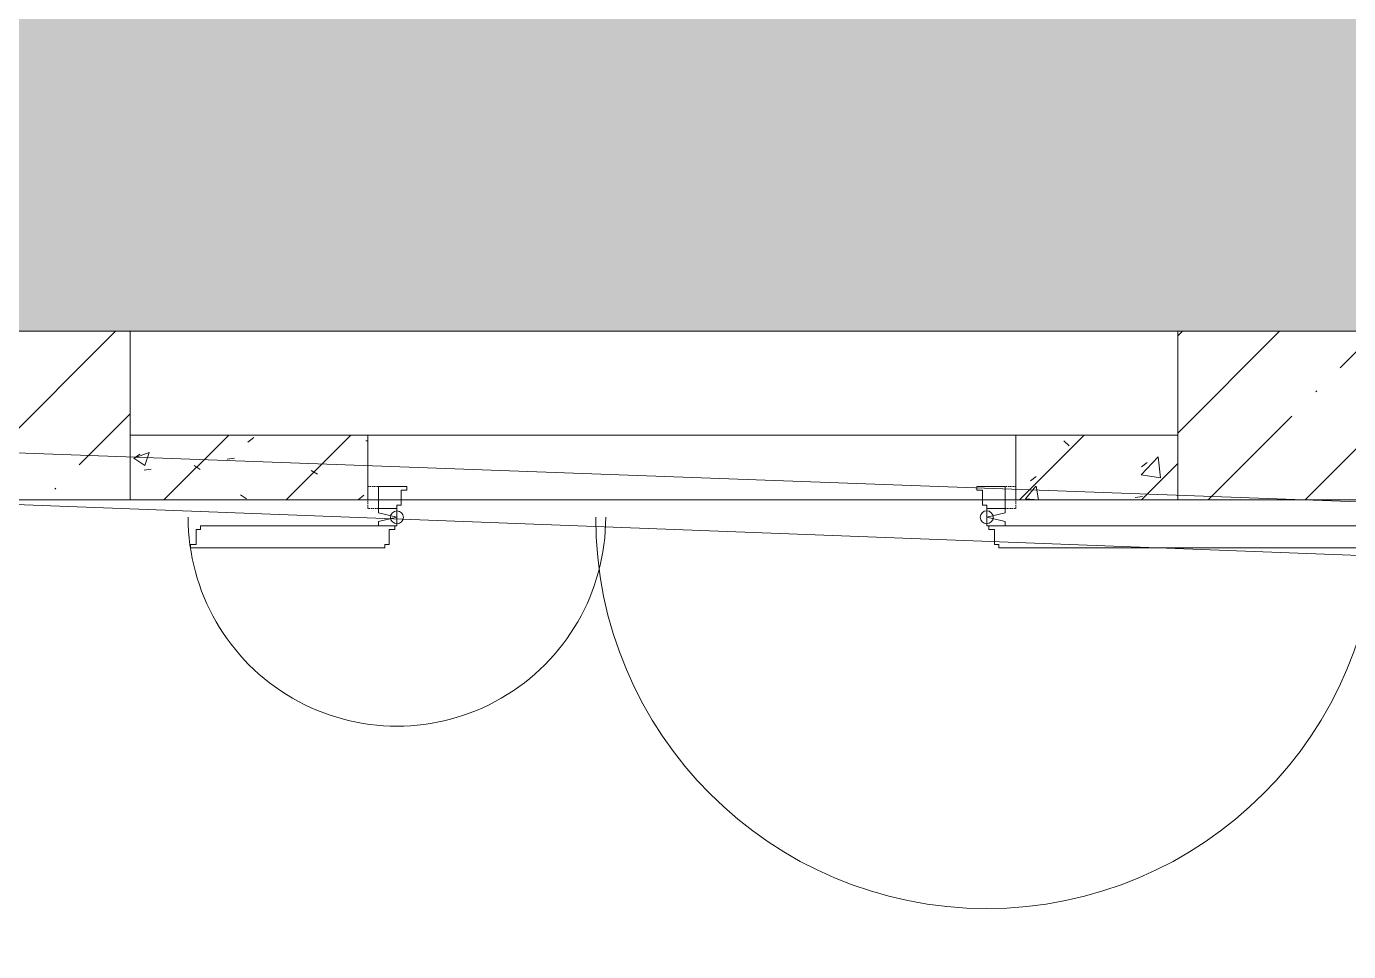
# Model space of a CAD drawing. Header units: millimetres. Extents: x -515342 to 330399, y -224905 to 507333.
# Drawn here: x -362078 to -359018, y -30438 to -28298 of the extents above; entities that cross this region are included whole.
import ezdxf

# ---------------------------------------------------------------- set-up
doc = ezdxf.new("R2010")
doc.units = ezdxf.units.MM
doc.linetypes.add('ASVP_Невидимые', pattern=[5, 3, -2])
for name, color, linetype, lineweight in [('Двери', 7, 'Continuous', 0), ('Лестницы', 7, 'Continuous', 0), ('Перекрытие', 7, 'Continuous', 0), ('Стены внутренние', 7, 'Continuous', 0), ('Стены несущие', 7, 'Continuous', 0), ('Стены перегородки', 7, 'Continuous', 0), ('экспертиза ДУ', 1, 'Continuous', 0), ('экспертиза условные обозначения', 1, 'Continuous', 0)]:
    doc.layers.add(name, color=color, linetype=linetype, lineweight=lineweight)
pattern_1 = [(45, (-374753.14, -35598.53), (-224.5064, 224.5064), []), (45, (-374528.64, -35598.53), (-224.5064, 224.5064), [396.875, -79.375, 3.353, -76.022])]

# ---------------------------------------------------------------- blocks, each defined once
blk = doc.blocks.new('Дверь_Алюминиевая_Противопожарная__ТПТ75__2 полотна - АР_Дверь_ТПТ75_1450х2075_h__Средник_EI30_Пр-10663332-О_АР_П_1_0_000_План 1 этажа')
at = {"layer": 'Двери', "lineweight": 18}
for p, q in [((-1564.5, 178), (-1564.5, 186)), ((-710.5, 186), (-1564.5, 186)), ((-710.5, 178), (-710.5, 186)), ((710.5, 178), (710.5, 186)), ((710.5, 186), (1160.5, 186)), ((1160.5, 178), (1160.5, 186)), ((-1574.5, 178), (-1564.5, 178)), ((-1574.5, 178), (-1574.5, 143)), ((-710.5, 178), (-700.5, 178)), ((-700.5, 143), (-700.5, 178)), ((710.5, 178), (700.5, 178)), ((700.5, 143), (700.5, 178)), ((1147.5, 178), (1160.5, 178)), ((1147.5, 178), (1147.5, 143)), ((-1587.5, 135), (-1587.5, 143)), ((-1587.5, 143), (-1574.5, 143)), ((-687.5, 135), (-1587.5, 135)), ((-725.5, 135), (-725.5, 125)), ((-725.5, 125), (-682.5, 115)), ((-700.5, 143), (-687.5, 143)), ((-687.5, 143), (-687.5, 135)), ((-682.5, 135), (-687.5, 135)), ((-682.5, 115), (-682.5, 135)), ((682.5, 115), (682.5, 135)), ((682.5, 135), (687.5, 135)), ((725.5, 125), (682.5, 115)), ((700.5, 143), (687.5, 143)), ((687.5, 143), (687.5, 135)), ((687.5, 135), (1137.5, 135)), ((725.5, 135), (725.5, 125)), ((1137.5, 135), (1137.5, 143)), ((1137.5, 143), (1147.5, 143)), ((-682.5, 115), (-725, 105)), ((-725, 105), (-725, 95)), ((-725, 95), (-682.5, 95)), ((-725, 95), (-725, 44)), ((-682.5, 95), (-682.5, 115)), ((-682.5, 95), (-682.5, 87)), ((682.5, 115), (725, 105)), ((682.5, 95), (682.5, 115)), ((725, 95), (682.5, 95)), ((682.5, 95), (682.5, 87)), ((725, 105), (725, 95)), ((725, 95), (725, 44)), ((-672.5, 87), (-682.5, 87)), ((-672.5, 52), (-672.5, 87)), ((672.5, 87), (682.5, 87)), ((672.5, 52), (672.5, 87)), ((-725, 44), (-659.5, 44)), ((-672.5, 52), (-659.5, 52)), ((-659.5, 44), (-659.5, 52)), ((672.5, 52), (659.5, 52)), ((659.5, 44), (659.5, 52)), ((725, 44), (659.5, 44))]:
    blk.add_line(p, q, dxfattribs=at)
at = {"layer": 'Двери', "linetype": 'ASVP_Невидимые', "lineweight": 18}
for p, q in [((-750, 95), (-750, 75)), ((-725, 95), (-750, 95)), ((725, 95), (750, 95)), ((750, 95), (750, 75)), ((-750, 44), (-725, 44)), ((750, 44), (725, 44))]:
    blk.add_line(p, q, dxfattribs=at)
at = {"layer": 'Двери', "lineweight": 18}
for centre in [(-682.5, 115), (682.5, 115.2)]:
    blk.add_circle(centre, 15, dxfattribs=at)
for centre, radius, start in [((-682.5, 115), 905, 0), ((682.5, 115), 483.2, 360)]:
    blk.add_arc(centre, radius, start, 180, dxfattribs=at)

msp = doc.modelspace()

# ---------------------------------------------------------------- hatches: boundary and pattern name
at = {"layer": 'Стены внутренние'}
h = msp.add_hatch(dxfattribs=at)
h.set_pattern_fill('FP_1', color=256, style=0, pattern_type=2)
h.set_pattern_definition(pattern_1)
h.paths.add_polyline_path([(-361916.5083, -29393.5295), (-361838.1427, -29393.5295), (-361838.1427, -29003.5295), (-362158.1427, -29003.5295), (-362158.1427, -29393.5295)])
h = msp.add_hatch(dxfattribs=at)
h.set_pattern_fill('FP_1', color=256, style=0, pattern_type=2)
h.set_pattern_definition(pattern_1)
h.paths.add_polyline_path([(-358528.1427, -29393.5295), (-358528.1427, -29003.5295), (-359413.1427, -29003.5295), (-359413.1427, -29393.5295), (-358807.2935, -29393.5295)])
h = msp.add_hatch(dxfattribs=at)
h.set_pattern_fill('FP_3', color=256, style=0, pattern_type=2)
h.set_pattern_definition([(45, (-374753.14, -35598.53), (-141.4214, 141.4214), [])])
h.paths.add_polyline_path([(-361838.1427, -29393.5295), (-361288.1427, -29393.5295), (-361288.1427, -29243.5295), (-361838.1427, -29243.5295), (-361838.1427, -29328.8472)])
h.paths.add_polyline_path([(-359788.1427, -29393.5295), (-359413.1427, -29393.5295), (-359413.1427, -29243.5295), (-359788.1427, -29243.5295), (-359788.1427, -29328.8472)])
h = msp.add_hatch(dxfattribs=at)
h.set_pattern_fill('FP_4', color=256, style=0, pattern_type=2)
h.set_pattern_definition([(50, (-374753.14, -35598.53), (364.368, -31.8783), [38.1, -419.1]), (355, (-374753.14, -35598.53), (-70.486, 382.113), [30.48, -335.28]), (100.451, (-374722.78, -35601.2), (293.885, 350.2334), [32.38, -356.18]), (46.184, (-374753.14, -35496.93), (542.158, -84.086), [57.15, -628.65]), (96.636, (-374707.96, -35503.94), (474.805, 494.855), [48.57, -534.27]), (351.184, (-374753.14, -35496.93), (474.81, 494.85), [45.72, -502.92]), (21, (-374702.34, -35522.33), (303.2285, -204.5305), [38.1, -419.1]), (326, (-374702.34, -35522.33), (123.604, 368.376), [30.48, -335.28]), (71.451, (-374677.07, -35539.37), (426.834, 163.843), [32.38, -356.18]), (37.5, (-374753.14, -35598.53), (6.1766, 169.1102), [16.764, -314.452, 16.764, -323.596, -336.55]), (37.5, (-374753.14, -35598.53), (6.1766, 169.1102), [-671.576, 16.764, -319.786]), (7.5, (-374753.14, -35598.53), (133.6389, 200.3615), [16.764, -177.292, 16.764, -306.832, -128.27]), (7.5, (-374753.14, -35598.53), (133.6389, 200.3615), [-517.652, 16.764, -111.506]), (327.5, (-374866.43, -35598.53), (271.1818, -11.4584), [16.764, -110.236, 16.764, -379.476, -525.78]), (327.5, (-374866.43, -35598.53), (271.1818, -11.4584), [-523.24, 16.764, -509.016]), (317.5, (-374917.23, -35598.53), (296.2585, 50.853), [16.764, -148.336, 16.764, -246.38, -373.38]), (317.5, (-374917.23, -35598.53), (296.2585, 50.853), [-428.244, 16.764, -356.616])])
h.paths.add_polyline_path([(-361838.1427, -29393.5295), (-361288.1427, -29393.5295), (-361288.1427, -29243.5295), (-361838.1427, -29243.5295), (-361838.1427, -29328.8472)])
h.paths.add_polyline_path([(-359788.1427, -29393.5295), (-359413.1427, -29393.5295), (-359413.1427, -29243.5295), (-359788.1427, -29243.5295), (-359788.1427, -29328.8472)])
at = {"layer": 'экспертиза условные обозначения'}
h = msp.add_hatch(dxfattribs=at)
h.set_pattern_fill('GRASS', color=3, scale=24)
h.set_pattern_definition([(90, (-374753.14, -35598.53), (-431.0523, 431.0523), [114.3, -747.8046]), (45, (-374753.14, -35598.5), (-431.052, 431.052), [114.3, -495.3]), (135, (-374753.14, -35598.5), (-431.052, -431.052), [114.3, -495.3])])
h.paths.add_polyline_path([(-374558.1427, -26618.5295), (-329338.1427, -26618.5295), (-329338.1427, -28753.7894), (-346430.5538, -28753.7894), (-346430.5538, -32623.5894), (-354382.6275, -32623.5894), (-354382.6275, -28753.7894), (-358678.1427, -28753.7894), (-358673.1427, -29003.5295), (-362548.1427, -29003.5295), (-362548.1427, -35403.5295), (-365918.6427, -35403.5295), (-365918.6427, -32298.5894), (-365118.6427, -32298.5894), (-365118.6427, -29393.5295), (-363998.1427, -29393.5295), (-363998.1427, -29003.5295), (-368836.0943, -29003.5295), (-368836.0943, -29393.5295), (-368683.8985, -29393.5295), (-368683.8985, -31523.5295), (-371073.1427, -31523.5295), (-371073.1427, -29393.5295), (-370888.1427, -29393.5295), (-370888.1427, -29003.5295), (-374558.1427, -29003.5295)])

# ---------------------------------------------------------------- linework, layer by layer
at = {"layer": 'Лестницы'}
msp.add_line((-359788.1427, -29393.5295), (-361288.1427, -29393.5295), dxfattribs=at)
at = {"layer": 'Перекрытие'}
msp.add_line((-361288.1427, -29243.5295), (-359788.1427, -29243.5295), dxfattribs=at)
at = {"layer": 'Стены несущие'}
for p, q in [((-361838.1427, -29003.5295), (-362548.1427, -29003.5295)), ((-361838.1427, -29243.5295), (-361838.1427, -29003.5295)), ((-358528.1427, -29003.5295), (-359413.1427, -29003.5295)), ((-359413.1427, -29003.5295), (-359413.1427, -29243.5295)), ((-362158.1427, -29393.5295), (-361838.1427, -29393.5295)), ((-359413.1427, -29393.5295), (-358918.1427, -29393.5295))]:
    msp.add_line(p, q, dxfattribs=at)
at = {"layer": 'Стены перегородки'}
for p, q in [((-361288.1427, -29243.5295), (-361838.1427, -29243.5295)), ((-361838.1427, -29243.5295), (-361838.1427, -29393.5295)), ((-361288.1427, -29393.5295), (-361288.1427, -29243.5295)), ((-359413.1427, -29243.5295), (-359788.1427, -29243.5295)), ((-359788.1427, -29243.5295), (-359788.1427, -29393.5295)), ((-359413.1427, -29393.5295), (-359413.1427, -29243.5295)), ((-361838.1427, -29393.5295), (-361288.1427, -29393.5295)), ((-359788.1427, -29393.5295), (-359413.1427, -29393.5295))]:
    msp.add_line(p, q, dxfattribs=at)
at = {"layer": 'экспертиза ДУ', "elevation": 0}
msp.add_lwpolyline([(-323506.6948, -30690.9513), (-436388.9962, -26576.9862), (-324401.8704, -30838.6574)], dxfattribs=at)
at = {"layer": 'экспертиза условные обозначения', "color": 3}
msp.add_lwpolyline([(-346430.5538, -32623.5894), (-354382.6275, -32623.5894), (-354382.6275, -28753.7894), (-358678.1427, -28753.7894), (-358673.1427, -29003.5295), (-362548.1427, -29003.5295), (-362548.1427, -35403.5295), (-365918.6427, -35403.5295), (-365918.6427, -32298.5894), (-365118.6427, -32298.5894), (-365118.6427, -29393.5295), (-363998.1427, -29393.5295), (-363998.1427, -29003.5295), (-368836.0943, -29003.5295), (-368836.0943, -29393.5295), (-368683.8985, -29393.5295), (-368683.8985, -31523.5295), (-371073.1427, -31523.5295), (-371073.1427, -29393.5295), (-370888.1427, -29393.5295), (-370888.1427, -29003.5295), (-374558.1427, -29003.5295), (-374558.1427, -26618.5295)], dxfattribs=at)

# ---------------------------------------------------------------- block references
at = {"layer": 'Двери', "rotation": 180}
msp.add_blockref('Дверь_Алюминиевая_Противопожарная__ТПТ75__2 полотна - АР_Дверь_ТПТ75_1450х2075_h__Средник_EI30_Пр-10663332-О_АР_П_1_0_000_План 1 этажа', (-360538.1427, -29318.5295), dxfattribs=at)

doc.saveas('drawing.dxf')
